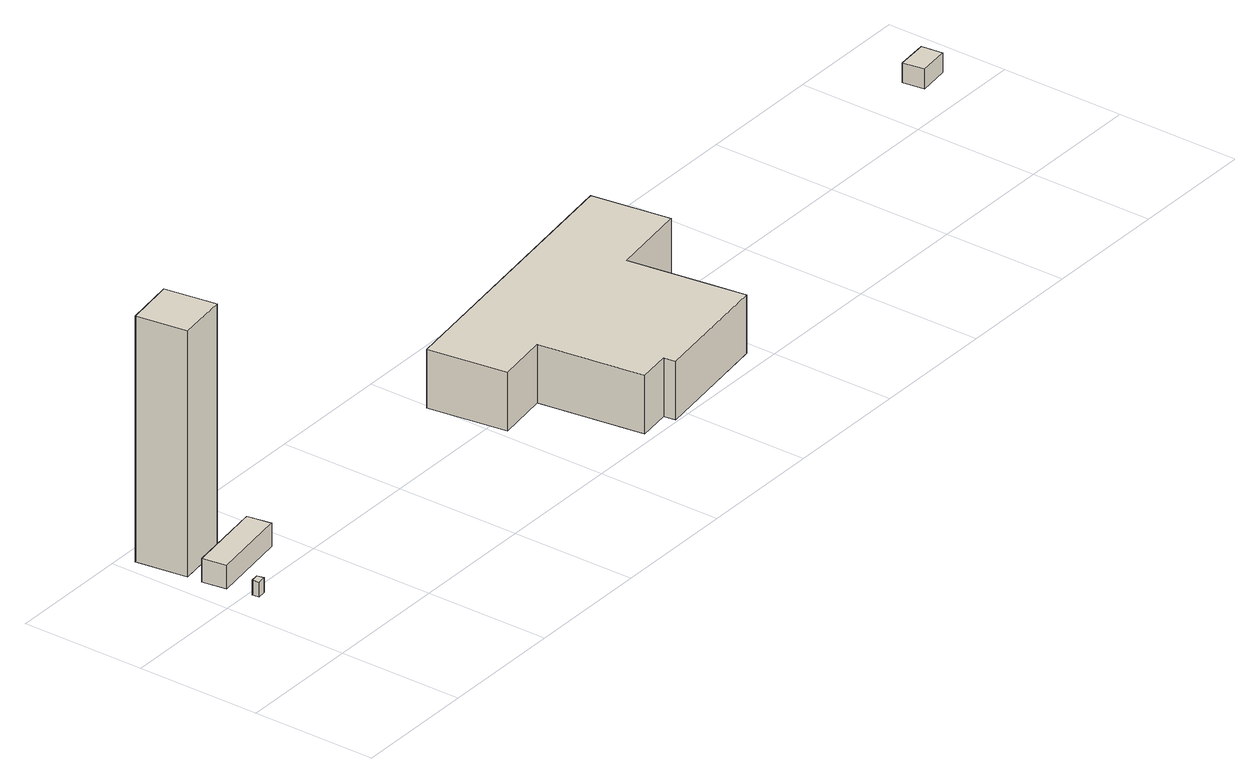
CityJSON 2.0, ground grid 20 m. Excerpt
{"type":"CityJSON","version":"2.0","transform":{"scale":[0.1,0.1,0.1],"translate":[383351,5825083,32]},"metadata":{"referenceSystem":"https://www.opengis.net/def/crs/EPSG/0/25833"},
"CityObjects":{
"building1":{"type":"Building","attributes":{"Gemeindeschluessel":"11000012","BezugspunktDach":"2200","function":"31001_2430","measuredHeight":2.39,"storeysAboveGround":1},"address":[{"country":"Germany","locality":"Berlin","thoroughfareNumber":"44 (41)","thoroughfareName":"Avenue Jean Mermoz"}],"geometry":[{"type":"Solid","lod":"1","boundaries":[[[[0,1,2,3]],[[4,5,6,7]],[[4,7,3,2]],[[5,4,2,1]],[[6,5,1,0]],[[7,6,0,3]]]]}]},
"building2":{"type":"Building","attributes":{"Gemeindeschluessel":"11000012","BezugspunktDach":"2200","function":"31001_2430","measuredHeight":39.94,"storeysAboveGround":1},"address":[{"country":"Germany","locality":"Berlin","thoroughfareNumber":"44 (44)","thoroughfareName":"Avenue Jean Mermoz"}],"geometry":[{"type":"Solid","lod":"1","boundaries":[[[[8,9,10,11]],[[12,13,14,15]],[[12,15,11,10]],[[13,12,10,9]],[[14,13,9,8]],[[15,14,8,11]]]]}]},
"building3":{"type":"Building","attributes":{"Gemeindeschluessel":"11000012","BezugspunktDach":"2200","function":"31001_2430","measuredHeight":3.85,"storeysAboveGround":1},"address":[{"country":"Germany","locality":"Berlin","thoroughfareNumber":"44 (42)","thoroughfareName":"Avenue Jean Mermoz"}],"geometry":[{"type":"Solid","lod":"1","boundaries":[[[[16,17,18,19]],[[20,21,22,23]],[[20,23,19,18]],[[21,20,18,17]],[[22,21,17,16]],[[23,22,16,19]]]]}]},
"building4":{"type":"Building","attributes":{"Gemeindeschluessel":"11000012","BezugspunktDach":"2200","function":"31001_2430","measuredHeight":9.54,"storeysAboveGround":2},"address":[{"country":"Germany","locality":"Berlin","thoroughfareNumber":"44 (38)","thoroughfareName":"Avenue Jean Mermoz"}],"geometry":[{"type":"Solid","lod":"1","boundaries":[[[[24,25,26,27,28,29,30,31,32,33,34]],[[35,36,37,38,39,40,41,42,43,44,45]],[[35,45,34,33]],[[36,35,33,32]],[[37,36,32,31]],[[38,37,31,30]],[[39,38,30,29]],[[40,39,29,28]],[[41,40,28,27]],[[42,41,27,26]],[[43,42,26,25]],[[44,43,25,24]],[[45,44,24,34]]]]}]},
"building5":{"type":"Building","attributes":{"Gemeindeschluessel":"11000012","BezugspunktDach":"2200","function":"31001_2430","measuredHeight":3.17,"storeysAboveGround":1},"address":[{"country":"Germany","locality":"Berlin","thoroughfareNumber":"44 (33)","thoroughfareName":"Avenue Jean Mermoz"}],"geometry":[{"type":"Solid","lod":"1","boundaries":[[[[46,47,48,49]],[[50,51,52,53]],[[50,53,49,48]],[[51,50,48,47]],[[52,51,47,46]],[[53,52,46,49]]]]}]}
},
"vertices":[
[36,171,43],[50,173,43],[48,184,43],[35,182,43],[48,184,19],[50,173,19],[36,171,19],[35,182,19],
[21,284,417],[104,295,417],[92,378,417],[10,366,417],[92,378,18],[104,295,18],[21,284,18],[10,366,18],
[28,221,56],[156,239,56],[150,278,56],[22,260,56],[150,278,18],[156,239,18],[28,221,18],[22,260,18],
[614,173,102],[699,185,102],[722,16,102],[775,23,102],[778,4,102],[979,32,102],[970,96,102],[953,220,102],[1080,238,102],[1062,364,102],[596,300,102],[1062,364,7],[1080,238,7],[953,220,7],[970,96,7],[979,32,7],[778,4,7],[775,23,7],[722,16,7],[699,185,7],[614,173,7],[596,300,7],
[1679,247,50],[1729,253,50],[1725,287,50],[1674,282,50],[1725,287,18],[1729,253,18],[1679,247,18],[1674,282,18]
]}
